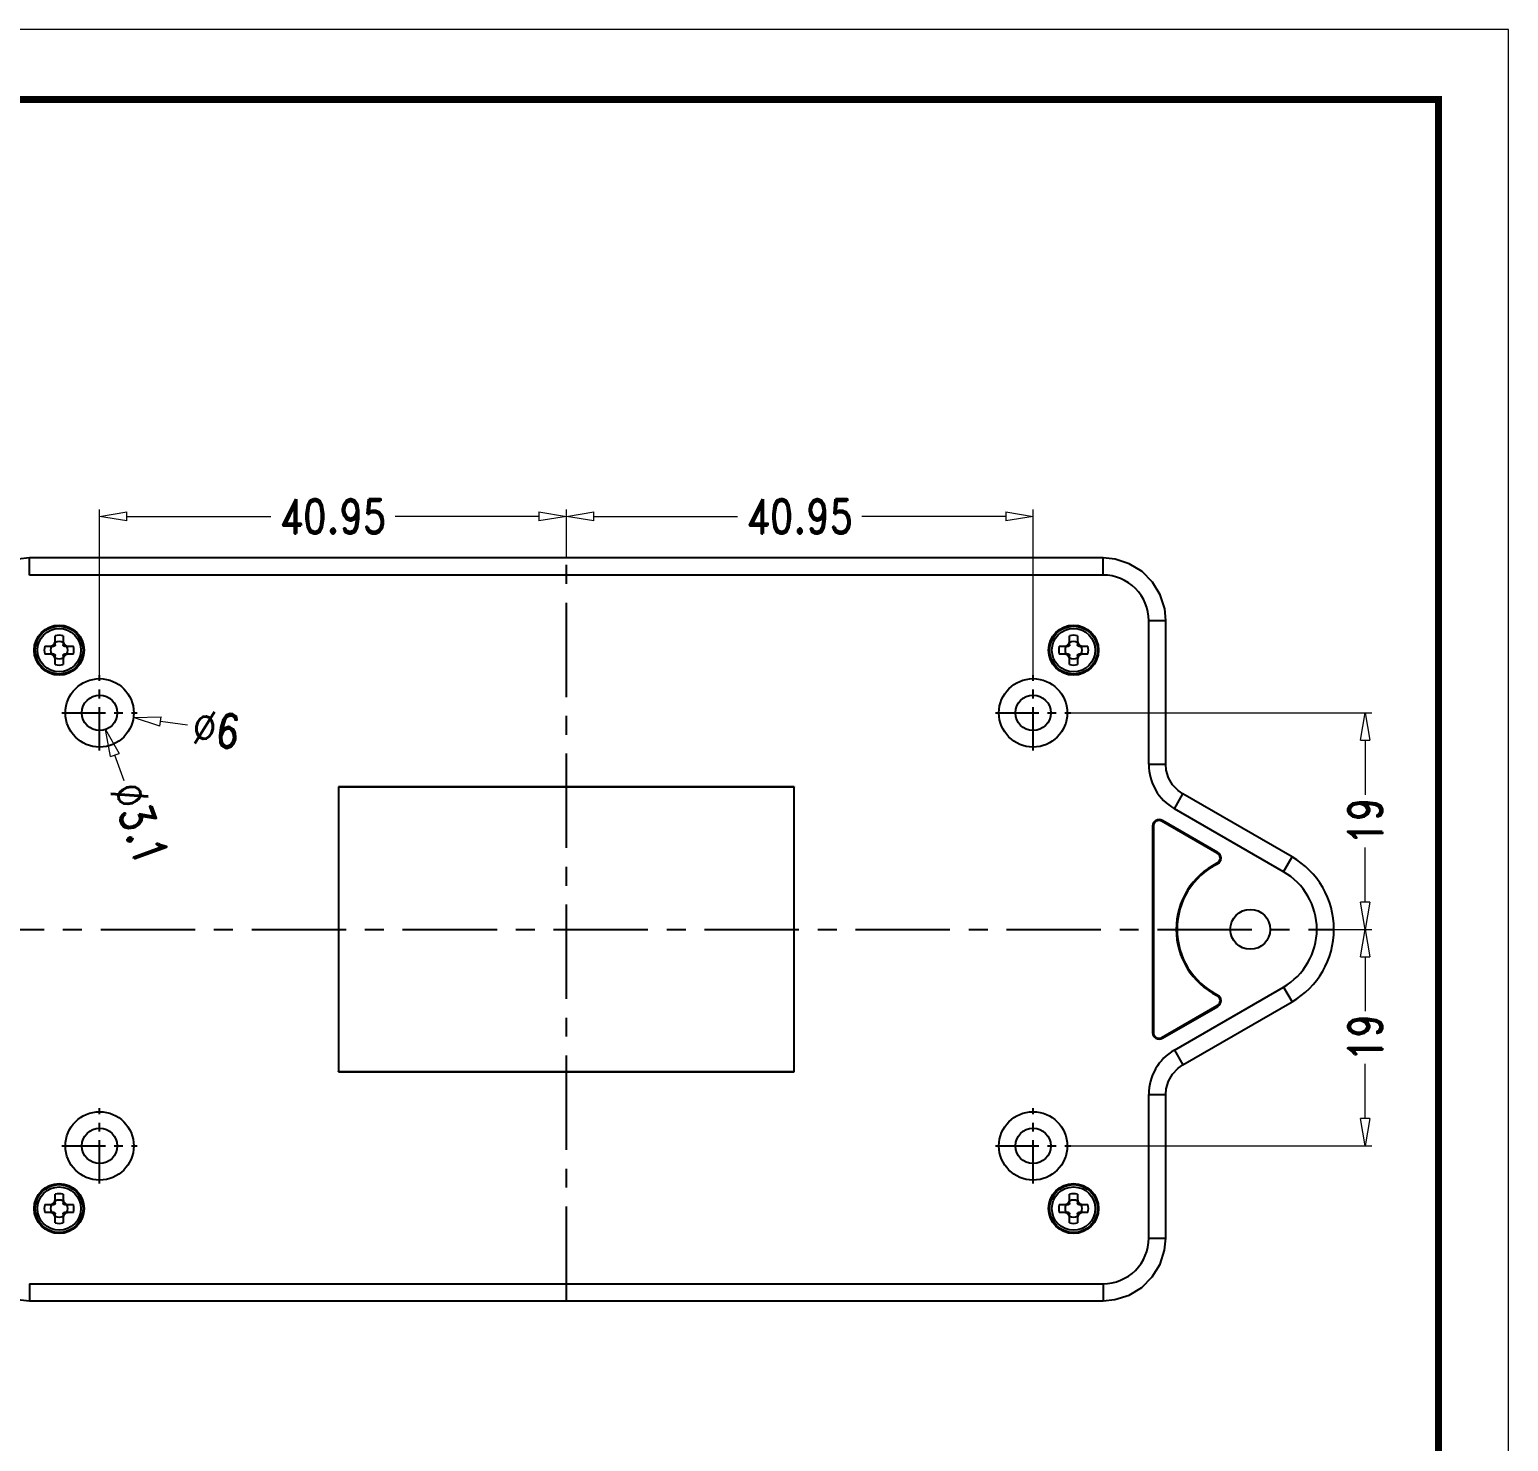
# Model space of a CAD drawing. Header units: millimetres. Extents: x 2271 to 2628, y -147 to 100.
# Drawn here: x 2498.3 to 2628, y -23.6 to 100.3 of the extents above; entities that cross this region are included whole.
import ezdxf

# ---------------------------------------------------------------- set-up
doc = ezdxf.new("R2010")
doc.units = ezdxf.units.MM
doc.linetypes.add('CENTER', pattern=[50.8, 31.75, -6.35, 6.35, -6.35])
doc.layers.add('3_ALL_AXES', color=7, linetype='Continuous')
doc.layers.add('dim', color=3, linetype='Continuous', lineweight=9)
doc.layers.add('from', color=7, linetype='Continuous', lineweight=13)
doc.styles.add('ROMAND', font='romand.shx', dxfattribs={"width": 0.8, "bigfont": 'gbcbig.shx'})
doc.dimstyles.new('YanXiu', dxfattribs={"dimtxt": 2.5, "dimasz": 2.2, "dimexe": 1, "dimexo": 0, "dimgap": 0.66, "dimtad": 0, "dimzin": 1, "dimdsep": 46, "dimtxsty": 'ROMAND', "dimblk": 'CLOSEDBLANK', "dimcen": 0, "dimclrd": 3, "dimclre": 3, "dimclrt": 7, "dimazin": 0, "dimtfac": 1, "dimtofl": 0, "dimtmove": 0, "dimatfit": 3, "dimldrblk": 'CLOSEDBLANK', "dimfxl": 0, "dimlwd": 5, "dimlwe": 5, "dimarcsym": 0})

# ---------------------------------------------------------------- blocks, each defined once
blk = doc.blocks.new('_ClosedBlank')
at = {"color": 0, "linetype": 'ByBlock', "lineweight": -2}
for p, q in [((-1, 0.167), (0, 0)), ((-1, 0.167), (-1, -0.167)), ((0, 0), (-1, -0.167))]:
    blk.add_line(p, q, dxfattribs=at)
blk = doc.blocks.new('*D19')
at = {"layer": 'Defpoints', "color": 0}
for p in [(2545.39, 57.58), (2545.39, 53.93), (2504.44, 43.64)]:
    blk.add_point(p, dxfattribs=at)
at = {"layer": 'dim', "color": 3, "lineweight": 5}
for p, q in [((2504.44, 43.64), (2504.44, 58.18)), ((2506.84, 57.58), (2519.46, 57.58)), ((2542.99, 57.58), (2530.37, 57.58)), ((2545.39, 53.93), (2545.39, 58.18))]:
    blk.add_line(p, q, dxfattribs=at)
at = {"layer": 'dim', "color": 3, "lineweight": 5, "xscale": 2.4, "yscale": 2.4, "zscale": 2.4, "rotation": 180}
blk.add_blockref('_ClosedBlank', (2504.44, 57.58), dxfattribs=at)
at = {"layer": 'dim', "color": 3, "lineweight": 5, "xscale": 2.4, "yscale": 2.4, "zscale": 2.4}
blk.add_blockref('_ClosedBlank', (2545.39, 57.58), dxfattribs=at)
at = {"layer": 'dim', "color": 7, "insert": (2524.92, 57.58), "char_height": 3, "attachment_point": 5, "style": 'ROMAND'}
blk.add_mtext('40.95', dxfattribs=at)
blk = doc.blocks.new('*D20')
at = {"layer": 'Defpoints', "color": 0}
for p in [(2586.34, 57.58), (2545.39, 53.93), (2586.34, 43.64)]:
    blk.add_point(p, dxfattribs=at)
at = {"layer": 'dim', "color": 3, "lineweight": 5}
for p, q in [((2545.39, 53.93), (2545.39, 58.18)), ((2547.79, 57.58), (2560.41, 57.58)), ((2583.94, 57.58), (2571.32, 57.58)), ((2586.34, 43.64), (2586.34, 58.18))]:
    blk.add_line(p, q, dxfattribs=at)
at = {"layer": 'dim', "color": 3, "lineweight": 5, "xscale": 2.4, "yscale": 2.4, "zscale": 2.4, "rotation": 180}
blk.add_blockref('_ClosedBlank', (2545.39, 57.58), dxfattribs=at)
at = {"layer": 'dim', "color": 3, "lineweight": 5, "xscale": 2.4, "yscale": 2.4, "zscale": 2.4}
blk.add_blockref('_ClosedBlank', (2586.34, 57.58), dxfattribs=at)
at = {"layer": 'dim', "color": 7, "insert": (2565.87, 57.58), "char_height": 3, "attachment_point": 5, "style": 'ROMAND'}
blk.add_mtext('40.95', dxfattribs=at)
blk = doc.blocks.new('*D21')
at = {"layer": 'Defpoints', "color": 0}
for p in [(2589.64, 40.34), (2615.47, 40.34), (2612.73, 21.34)]:
    blk.add_point(p, dxfattribs=at)
at = {"layer": 'dim', "color": 3, "lineweight": 5}
for p, q in [((2589.64, 40.34), (2616.07, 40.34)), ((2615.47, 37.94), (2615.47, 33.16)), ((2615.47, 23.74), (2615.47, 28.53)), ((2612.73, 21.34), (2616.07, 21.34))]:
    blk.add_line(p, q, dxfattribs=at)
at = {"layer": 'dim', "color": 3, "lineweight": 5, "xscale": 2.4, "yscale": 2.4, "zscale": 2.4}
for p, rotation in [((2615.47, 40.34), 90), ((2615.47, 21.34), 270)]:
    blk.add_blockref('_ClosedBlank', p, dxfattribs=dict(at, rotation=rotation))
at = {"layer": 'dim', "color": 7, "insert": (2615.47, 30.84), "char_height": 3, "attachment_point": 5, "rotation": 90, "style": 'ROMAND'}
blk.add_mtext('19', dxfattribs=at)
blk = doc.blocks.new('*D22')
at = {"layer": 'Defpoints', "color": 0}
for p in [(2612.73, 21.34), (2589.64, 2.34), (2615.47, 2.34)]:
    blk.add_point(p, dxfattribs=at)
at = {"layer": 'dim', "color": 3, "lineweight": 5}
for p, q in [((2612.73, 21.34), (2616.07, 21.34)), ((2615.47, 18.94), (2615.47, 14.16)), ((2615.47, 4.74), (2615.47, 9.53)), ((2589.64, 2.34), (2616.07, 2.34))]:
    blk.add_line(p, q, dxfattribs=at)
at = {"layer": 'dim', "color": 3, "lineweight": 5, "xscale": 2.4, "yscale": 2.4, "zscale": 2.4}
for p, rotation in [((2615.47, 21.34), 90), ((2615.47, 2.34), 270)]:
    blk.add_blockref('_ClosedBlank', p, dxfattribs=dict(at, rotation=rotation))
at = {"layer": 'dim', "color": 7, "insert": (2615.47, 11.84), "char_height": 3, "attachment_point": 5, "rotation": 90, "style": 'ROMAND'}
blk.add_mtext('19', dxfattribs=at)
blk = doc.blocks.new('*D23')
at = {"layer": 'Defpoints', "color": 0}
for p in [(2503.91, 41.8), (2504.97, 38.89)]:
    blk.add_point(p, dxfattribs=at)
at = {"layer": 'dim', "color": 3, "lineweight": 5}
blk.add_line((2506.61, 34.37), (2505.79, 36.63), dxfattribs=at)
at = {"layer": 'dim', "color": 3, "lineweight": 5, "xscale": 2.4, "yscale": 2.4, "zscale": 2.4, "rotation": 109.9593520297739}
blk.add_blockref('_ClosedBlank', (2504.97, 38.89), dxfattribs=at)
at = {"layer": 'dim', "color": 7, "insert": (2507.96, 30.64), "char_height": 3, "attachment_point": 5, "rotation": 289.9594, "style": 'ROMAND'}
blk.add_mtext('∅3.1', dxfattribs=at)
blk = doc.blocks.new('*D24')
at = {"layer": 'Defpoints', "color": 0}
for p in [(2501.47, 40.76), (2507.41, 39.92)]:
    blk.add_point(p, dxfattribs=at)
at = {"layer": 'dim', "color": 3, "lineweight": 5}
blk.add_line((2512.16, 39.25), (2509.79, 39.59), dxfattribs=at)
at = {"layer": 'dim', "color": 3, "lineweight": 5, "xscale": 2.4, "yscale": 2.4, "zscale": 2.4, "rotation": 171.9573720549085}
blk.add_blockref('_ClosedBlank', (2507.41, 39.92), dxfattribs=at)
at = {"layer": 'dim', "color": 7, "insert": (2514.68, 38.9), "char_height": 3, "attachment_point": 5, "rotation": 351.9574, "style": 'ROMAND'}
blk.add_mtext('∅6', dxfattribs=at)

msp = doc.modelspace()

# ---------------------------------------------------------------- linework, layer by layer
at = {"color": 7, "linetype": 'Continuous'}
for p, q in [((2592.484, 53.933), (2498.299, 53.933)), ((2498.299, 52.433), (2498.299, 53.933)), ((2592.484, 52.433), (2592.484, 53.933)), ((2592.484, 52.433), (2498.299, 52.433)), ((2596.482, 35.828), (2596.482, 48.435)), ((2596.482, 48.435), (2597.982, 48.435)), ((2597.982, 35.828), (2597.982, 48.435)), ((2500.541, 46.301), (2500.541, 47.099)), ((2501.241, 47.099), (2501.241, 46.301)), ((2589.541, 46.301), (2589.541, 47.099)), ((2590.241, 47.099), (2590.241, 46.301)), ((2499.635, 46.192), (2500.433, 46.192)), ((2500.433, 45.492), (2499.635, 45.492)), ((2501.349, 46.192), (2502.147, 46.192)), ((2502.147, 45.492), (2501.349, 45.492)), ((2588.635, 46.192), (2589.433, 46.192)), ((2589.433, 45.492), (2588.635, 45.492)), ((2590.349, 46.192), (2591.147, 46.192)), ((2591.147, 45.492), (2590.349, 45.492)), ((2500.541, 44.586), (2500.541, 45.384)), ((2501.241, 45.384), (2501.241, 44.586)), ((2589.541, 44.586), (2589.541, 45.384)), ((2590.241, 45.384), (2590.241, 44.586)), ((2596.482, 35.828), (2597.982, 35.828)), ((2565.391, 33.842), (2525.391, 33.842)), ((2525.391, 33.842), (2525.407, 33.826)), ((2525.391, 33.842), (2525.391, 8.842)), ((2565.375, 33.826), (2525.407, 33.826)), ((2525.407, 33.826), (2525.407, 8.858)), ((2565.391, 33.842), (2565.375, 33.826)), ((2565.375, 8.858), (2565.375, 33.826)), ((2565.391, 8.842), (2565.391, 33.842)), ((2598.731, 31.932), (2599.481, 33.231)), ((2609.062, 27.7), (2599.481, 33.231)), ((2608.312, 26.401), (2598.731, 31.932)), ((2596.81, 30.396), (2596.81, 12.288)), ((2596.81, 30.396), (2596.891, 30.396)), ((2596.891, 30.396), (2596.891, 12.288)), ((2597.681, 30.899), (2597.641, 30.829)), ((2602.494, 28.028), (2597.641, 30.829)), ((2602.534, 28.098), (2597.681, 30.899)), ((2602.534, 28.098), (2602.494, 28.028)), ((2608.312, 26.401), (2609.062, 27.7)), ((2602.505, 27.076), (2602.468, 27.148)), ((2598.731, 10.752), (2608.312, 16.284)), ((2602.505, 15.608), (2602.468, 15.536)), ((2608.312, 16.284), (2609.062, 14.985)), ((2597.641, 11.855), (2602.494, 14.657)), ((2597.681, 11.785), (2602.534, 14.587)), ((2599.481, 9.453), (2609.062, 14.985)), ((2602.534, 14.587), (2602.494, 14.657)), ((2596.81, 12.288), (2596.891, 12.288)), ((2597.681, 11.785), (2597.641, 11.855)), ((2598.731, 10.752), (2599.481, 9.453)), ((2525.391, 8.842), (2525.407, 8.858)), ((2525.391, 8.842), (2565.391, 8.842)), ((2525.407, 8.858), (2565.375, 8.858)), ((2565.391, 8.842), (2565.375, 8.858)), ((2596.482, -5.75), (2596.482, 6.857)), ((2596.482, 6.857), (2597.982, 6.857)), ((2597.982, -5.75), (2597.982, 6.857)), ((2500.541, -2.699), (2500.541, -1.901)), ((2501.241, -1.901), (2501.241, -2.699)), ((2589.541, -2.699), (2589.541, -1.901)), ((2590.241, -1.901), (2590.241, -2.699)), ((2499.635, -2.808), (2500.433, -2.808)), ((2500.433, -3.508), (2499.635, -3.508)), ((2500.541, -4.414), (2500.541, -3.616)), ((2501.241, -3.616), (2501.241, -4.414)), ((2501.349, -2.808), (2502.147, -2.808)), ((2502.147, -3.508), (2501.349, -3.508)), ((2588.635, -2.808), (2589.433, -2.808)), ((2589.433, -3.508), (2588.635, -3.508)), ((2589.541, -4.414), (2589.541, -3.616)), ((2590.241, -3.616), (2590.241, -4.414)), ((2590.349, -2.808), (2591.147, -2.808)), ((2591.147, -3.508), (2590.349, -3.508)), ((2596.482, -5.75), (2597.982, -5.75)), ((2498.299, -9.749), (2592.484, -9.749)), ((2498.299, -9.749), (2498.299, -11.249)), ((2592.484, -9.749), (2592.484, -11.249)), ((2498.299, -11.249), (2592.484, -11.249))]:
    msp.add_line(p, q, dxfattribs=at)
at = {"color": 1, "linetype": 'CENTER', "ltscale": 0.260729}
for p, q in [((2545.391, -11.249), (2545.391, 53.933)), ((2478.05, 21.342), (2612.732, 21.342))]:
    msp.add_line(p, q, dxfattribs=at)
at = {"color": 1, "linetype": 'CENTER', "ltscale": 0.12}
for p, q in [((2504.441, 37.042), (2504.441, 43.642)), ((2586.341, 37.042), (2586.341, 43.642)), ((2501.141, 40.342), (2507.741, 40.342)), ((2583.041, 40.342), (2589.641, 40.342)), ((2504.441, -0.958), (2504.441, 5.642)), ((2586.341, -0.958), (2586.341, 5.642)), ((2501.141, 2.342), (2507.741, 2.342)), ((2583.041, 2.342), (2589.641, 2.342))]:
    msp.add_line(p, q, dxfattribs=at)
at = {"color": 7, "linetype": 'Continuous'}
for points in [[(2498.299, 53.933), (2497.265, 53.835), (2496.025, 53.441), (2494.91, 52.765), (2493.985, 51.845), (2493.303, 50.732), (2492.902, 49.492), (2492.8, 48.435)], [(2597.982, 48.435), (2597.884, 49.468), (2597.49, 50.708), (2596.814, 51.823), (2595.894, 52.748), (2594.781, 53.43), (2593.541, 53.831), (2592.484, 53.933)], [(2599.481, 33.231), (2599.072, 33.515), (2598.583, 34.027), (2598.228, 34.638), (2598.026, 35.316), (2597.982, 35.828)], [(2597.982, 6.857), (2598.023, 7.351), (2598.221, 8.029), (2598.572, 8.643), (2599.058, 9.158), (2599.481, 9.453)], [(2492.8, -5.75), (2492.898, -6.784), (2493.292, -8.024), (2493.968, -9.139), (2494.888, -10.064), (2496.001, -10.746), (2497.241, -11.146), (2498.299, -11.249)], [(2592.484, -11.249), (2593.517, -11.151), (2594.757, -10.757), (2595.872, -10.081), (2596.797, -9.16), (2597.479, -8.048), (2597.88, -6.808), (2597.982, -5.75)]]:
    msp.add_lwpolyline(points, dxfattribs=at)
for centre, radius in [((2500.891, 45.842), 2.196), ((2589.891, 45.842), 2.196), ((2500.891, 45.842), 2.1), ((2589.891, 45.842), 2.1), ((2605.391, 21.342), 1.75), ((2500.891, -3.158), 2.196), ((2500.891, -3.158), 2.1), ((2589.891, -3.158), 2.196), ((2589.891, -3.158), 2.1)]:
    msp.add_circle(centre, radius, dxfattribs=at)
at = {"color": 6}
for centre, radius in [((2504.441, 40.342), 3), ((2586.341, 40.342), 3), ((2504.441, 40.342), 1.55), ((2586.341, 40.342), 1.55), ((2504.441, 2.342), 3), ((2586.341, 2.342), 3), ((2504.441, 2.342), 1.55), ((2586.341, 2.342), 1.55)]:
    msp.add_circle(centre, radius, dxfattribs=at)
at = {"color": 7, "linetype": 'Continuous'}
for centre, radius, start, end in [((2592.484, 48.435), 3.998, 359.99233, 90.00767), ((2500.891, 45.842), 1.304, 74.43434, 105.56566), ((2589.891, 45.842), 1.304, 74.43434, 105.56566), ((2500.891, 45.842), 1.304, 164.43434, 195.56566), ((2500.891, 45.842), 0.75, 152.18186, 207.81814), ((2500.891, 45.842), 0.75, 62.18186, 117.81814), ((2500.891, 45.842), 0.75, 332.18186, 27.81814), ((2500.891, 45.842), 1.304, 344.43434, 15.56566), ((2589.891, 45.842), 1.304, 164.43434, 195.56566), ((2589.891, 45.842), 0.75, 152.18186, 207.81814), ((2589.891, 45.842), 0.75, 62.18186, 117.81814), ((2589.891, 45.842), 0.75, 332.18186, 27.81814), ((2589.891, 45.842), 1.304, 344.43434, 15.56566), ((2500.891, 45.842), 0.75, 242.18186, 297.81814), ((2500.891, 45.842), 1.304, 254.43434, 285.56566), ((2589.891, 45.842), 0.75, 242.18186, 297.81814), ((2589.891, 45.842), 1.304, 254.43434, 285.56566), ((2600.98, 35.828), 4.498, 179.99845, 240.00166), ((2597.391, 30.396), 0.581, 60, 180), ((2597.391, 30.396), 0.5, 60, 180), ((2602.244, 27.595), 0.5, 296.71981, 60), ((2602.244, 27.595), 0.581, 296.71981, 60), ((2605.391, 21.342), 7.341, 300, 60), ((2605.391, 21.342), 6.5, 116.71981, 243.28019), ((2605.391, 21.342), 6.419, 116.71981, 243.28019), ((2605.391, 21.342), 5.841, 300, 60), ((2602.244, 15.09), 0.581, 300, 63.28019), ((2602.244, 15.09), 0.5, 300, 63.28019), ((2597.391, 12.288), 0.581, 180, 300), ((2597.391, 12.288), 0.5, 180, 300), ((2600.981, 6.857), 4.498, 119.99933, 180.00056), ((2500.891, -3.158), 1.304, 74.43434, 105.56566), ((2500.891, -3.158), 0.75, 62.18186, 117.81814), ((2589.891, -3.158), 1.304, 74.43434, 105.56566), ((2589.891, -3.158), 0.75, 62.18186, 117.81814), ((2500.891, -3.158), 1.304, 164.43434, 195.56566), ((2500.891, -3.158), 0.75, 152.18186, 207.81814), ((2500.891, -3.158), 0.75, 242.18186, 297.81814), ((2500.891, -3.158), 0.75, 332.18186, 27.81814), ((2500.891, -3.158), 1.304, 344.43434, 15.56566), ((2589.891, -3.158), 1.304, 164.43434, 195.56566), ((2589.891, -3.158), 0.75, 152.18186, 207.81814), ((2589.891, -3.158), 0.75, 242.18186, 297.81814), ((2589.891, -3.158), 0.75, 332.18186, 27.81814), ((2589.891, -3.158), 1.304, 344.43434, 15.56566), ((2500.891, -3.158), 1.304, 254.43434, 285.56566), ((2589.891, -3.158), 1.304, 254.43434, 285.56566), ((2592.484, -5.751), 3.998, 269.99233, 0.00767)]:
    msp.add_arc(centre, radius, start, end, dxfattribs=at)
for points, start_tangent, end_tangent in [([(2500.065, 46.192), (2500.135, 46.197), (2500.205, 46.214), (2500.27, 46.239), (2500.326, 46.271), (2500.378, 46.311), (2500.426, 46.359), (2500.465, 46.412), (2500.497, 46.47), (2500.521, 46.533), (2500.536, 46.6), (2500.541, 46.668)], (1, 0), (0, 1)), ([(2500.541, 45.016), (2500.536, 45.085), (2500.521, 45.151), (2500.497, 45.213), (2500.466, 45.271), (2500.427, 45.324), (2500.38, 45.372), (2500.327, 45.412), (2500.272, 45.444), (2500.21, 45.469), (2500.138, 45.486), (2500.065, 45.492)], (0, 1), (-1, 0)), ([(2500.541, 46.301), (2500.538, 46.27), (2500.528, 46.244), (2500.511, 46.222), (2500.489, 46.206), (2500.463, 46.196), (2500.433, 46.192)], (0, -1), (-1, 0)), ([(2500.433, 45.492), (2500.463, 45.489), (2500.489, 45.479), (2500.511, 45.462), (2500.528, 45.441), (2500.538, 45.414), (2500.541, 45.384)], (1, 0), (0, -1)), ([(2501.241, 46.668), (2501.246, 46.599), (2501.261, 46.533), (2501.285, 46.471), (2501.316, 46.413), (2501.355, 46.36), (2501.402, 46.312), (2501.455, 46.272), (2501.51, 46.241), (2501.572, 46.215), (2501.644, 46.198), (2501.717, 46.192)], (0, -1), (1, 0)), ([(2501.349, 46.192), (2501.319, 46.196), (2501.293, 46.206), (2501.271, 46.222), (2501.254, 46.244), (2501.244, 46.27), (2501.241, 46.301)], (-1, 0), (0, 1)), ([(2501.717, 45.492), (2501.647, 45.487), (2501.577, 45.47), (2501.512, 45.445), (2501.456, 45.413), (2501.404, 45.373), (2501.356, 45.325), (2501.317, 45.272), (2501.285, 45.214), (2501.261, 45.151), (2501.246, 45.084), (2501.241, 45.016)], (-1, 0), (0, -1)), ([(2501.241, 45.384), (2501.244, 45.414), (2501.254, 45.441), (2501.271, 45.462), (2501.293, 45.479), (2501.319, 45.489), (2501.349, 45.492)], (0, 1), (1, 0)), ([(2589.065, 46.192), (2589.135, 46.197), (2589.205, 46.214), (2589.27, 46.239), (2589.326, 46.271), (2589.378, 46.311), (2589.426, 46.359), (2589.465, 46.412), (2589.497, 46.47), (2589.521, 46.533), (2589.536, 46.6), (2589.541, 46.668)], (1, 0), (0, 1)), ([(2589.541, 45.016), (2589.536, 45.085), (2589.521, 45.151), (2589.497, 45.213), (2589.466, 45.271), (2589.427, 45.324), (2589.38, 45.372), (2589.327, 45.412), (2589.272, 45.444), (2589.21, 45.469), (2589.138, 45.486), (2589.065, 45.492)], (0, 1), (-1, 0)), ([(2589.541, 46.301), (2589.538, 46.27), (2589.528, 46.244), (2589.511, 46.222), (2589.489, 46.206), (2589.463, 46.196), (2589.433, 46.192)], (0, -1), (-1, 0)), ([(2589.433, 45.492), (2589.463, 45.489), (2589.489, 45.479), (2589.511, 45.462), (2589.528, 45.441), (2589.538, 45.414), (2589.541, 45.384)], (1, 0), (0, -1)), ([(2590.241, 46.668), (2590.246, 46.599), (2590.261, 46.533), (2590.285, 46.471), (2590.316, 46.413), (2590.355, 46.36), (2590.402, 46.312), (2590.455, 46.272), (2590.51, 46.241), (2590.572, 46.215), (2590.644, 46.198), (2590.717, 46.192)], (0, -1), (1, 0)), ([(2590.349, 46.192), (2590.319, 46.196), (2590.293, 46.206), (2590.271, 46.222), (2590.254, 46.244), (2590.244, 46.27), (2590.241, 46.301)], (-1, 0), (0, 1)), ([(2590.717, 45.492), (2590.647, 45.487), (2590.577, 45.47), (2590.512, 45.445), (2590.456, 45.413), (2590.404, 45.373), (2590.356, 45.325), (2590.317, 45.272), (2590.285, 45.214), (2590.261, 45.151), (2590.246, 45.084), (2590.241, 45.016)], (-1, 0), (0, -1)), ([(2590.241, 45.384), (2590.244, 45.414), (2590.254, 45.441), (2590.271, 45.462), (2590.293, 45.479), (2590.319, 45.489), (2590.349, 45.492)], (0, 1), (1, 0)), ([(2500.065, -2.808), (2500.135, -2.803), (2500.205, -2.786), (2500.27, -2.761), (2500.326, -2.729), (2500.378, -2.689), (2500.426, -2.641), (2500.465, -2.588), (2500.497, -2.53), (2500.521, -2.467), (2500.536, -2.4), (2500.541, -2.332)], (1, 0), (0, 1)), ([(2501.241, -2.332), (2501.246, -2.401), (2501.261, -2.467), (2501.285, -2.529), (2501.316, -2.587), (2501.355, -2.64), (2501.402, -2.688), (2501.455, -2.728), (2501.51, -2.759), (2501.572, -2.785), (2501.644, -2.802), (2501.717, -2.808)], (0, -1), (1, 0)), ([(2589.065, -2.808), (2589.135, -2.803), (2589.205, -2.786), (2589.27, -2.761), (2589.326, -2.729), (2589.378, -2.689), (2589.426, -2.641), (2589.465, -2.588), (2589.497, -2.53), (2589.521, -2.467), (2589.536, -2.4), (2589.541, -2.332)], (1, 0), (0, 1)), ([(2590.241, -2.332), (2590.246, -2.401), (2590.261, -2.467), (2590.285, -2.529), (2590.316, -2.587), (2590.355, -2.64), (2590.402, -2.688), (2590.455, -2.728), (2590.51, -2.759), (2590.572, -2.785), (2590.644, -2.802), (2590.717, -2.808)], (0, -1), (1, 0)), ([(2500.541, -3.984), (2500.536, -3.915), (2500.521, -3.849), (2500.497, -3.787), (2500.466, -3.729), (2500.427, -3.676), (2500.38, -3.628), (2500.327, -3.588), (2500.272, -3.556), (2500.21, -3.531), (2500.138, -3.514), (2500.065, -3.508)], (0, 1), (-1, 0)), ([(2500.541, -2.699), (2500.538, -2.73), (2500.528, -2.756), (2500.511, -2.778), (2500.489, -2.794), (2500.463, -2.804), (2500.433, -2.808)], (0, -1), (-1, 0)), ([(2500.433, -3.508), (2500.463, -3.511), (2500.489, -3.521), (2500.511, -3.538), (2500.528, -3.559), (2500.538, -3.586), (2500.541, -3.616)], (1, 0), (0, -1)), ([(2501.349, -2.808), (2501.319, -2.804), (2501.293, -2.794), (2501.271, -2.778), (2501.254, -2.756), (2501.244, -2.73), (2501.241, -2.699)], (-1, 0), (0, 1)), ([(2501.717, -3.508), (2501.647, -3.513), (2501.577, -3.53), (2501.512, -3.555), (2501.456, -3.587), (2501.404, -3.627), (2501.356, -3.675), (2501.317, -3.728), (2501.285, -3.786), (2501.261, -3.849), (2501.246, -3.916), (2501.241, -3.984)], (-1, 0), (0, -1)), ([(2501.241, -3.616), (2501.244, -3.586), (2501.254, -3.559), (2501.271, -3.538), (2501.293, -3.521), (2501.319, -3.511), (2501.349, -3.508)], (0, 1), (1, 0)), ([(2589.541, -3.984), (2589.536, -3.915), (2589.521, -3.849), (2589.497, -3.787), (2589.466, -3.729), (2589.427, -3.676), (2589.38, -3.628), (2589.327, -3.588), (2589.272, -3.556), (2589.21, -3.531), (2589.138, -3.514), (2589.065, -3.508)], (0, 1), (-1, 0)), ([(2589.541, -2.699), (2589.538, -2.73), (2589.528, -2.756), (2589.511, -2.778), (2589.489, -2.794), (2589.463, -2.804), (2589.433, -2.808)], (0, -1), (-1, 0)), ([(2589.433, -3.508), (2589.463, -3.511), (2589.489, -3.521), (2589.511, -3.538), (2589.528, -3.559), (2589.538, -3.586), (2589.541, -3.616)], (1, 0), (0, -1)), ([(2590.349, -2.808), (2590.319, -2.804), (2590.293, -2.794), (2590.271, -2.778), (2590.254, -2.756), (2590.244, -2.73), (2590.241, -2.699)], (-1, 0), (0, 1)), ([(2590.717, -3.508), (2590.647, -3.513), (2590.577, -3.53), (2590.512, -3.555), (2590.456, -3.587), (2590.404, -3.627), (2590.356, -3.675), (2590.317, -3.728), (2590.285, -3.786), (2590.261, -3.849), (2590.246, -3.916), (2590.241, -3.984)], (-1, 0), (0, -1)), ([(2590.241, -3.616), (2590.244, -3.586), (2590.254, -3.559), (2590.271, -3.538), (2590.293, -3.521), (2590.319, -3.511), (2590.349, -3.508)], (0, 1), (1, 0))]:
    msp.add_spline(points, degree=3, dxfattribs=dict(at, start_tangent=start_tangent, end_tangent=end_tangent))
at = {"layer": '3_ALL_AXES', "color": 7, "linetype": 'Continuous'}
for centre, radius in [((2500.891, 45.842), 1.901), ((2500.891, 45.842), 1.9), ((2589.891, 45.842), 1.901), ((2589.891, 45.842), 1.9), ((2500.891, -3.158), 1.901), ((2500.891, -3.158), 1.9), ((2589.891, -3.158), 1.901), ((2589.891, -3.158), 1.9)]:
    msp.add_circle(centre, radius, dxfattribs=at)
at = {"layer": 'from'}
msp.add_lwpolyline([(2271.474, -147.482), (2628.041, -147.482), (2628.041, 100.299), (2271.474, 100.299)], close=True, dxfattribs=at)
at = {"layer": 'from', "const_width": 0.615}
msp.add_lwpolyline([(2277.619, -141.337), (2277.619, 94.154), (2621.896, 94.154), (2621.896, -141.337), (2277.619, -141.337)], dxfattribs=at)

# ---------------------------------------------------------------- dimensions: what is measured, and where the dimension line sits
at = {"layer": 'dim'}
for base, p1, p2, override, picture, middle in [((2545.391, 57.582), (2504.441, 43.642), (2545.391, 53.933), {"dimtxt": 3, "dimasz": 2.4, "dimexe": 0.5997, "dimgap": 0.5997, "dimzin": 8}, '*D19', (2524.916, 57.582)), ((2586.341, 57.582), (2545.391, 53.933), (2586.341, 43.642), {"dimtxt": 3, "dimasz": 2.4, "dimexe": 0.5997, "dimgap": 0.5997, "dimzin": 8, "dimtmove": 1}, '*D20', (2565.866, 57.582))]:
    dim = msp.add_linear_dim(base=base, p1=p1, p2=p2, dimstyle='YanXiu', override=override, dxfattribs=at)
    dim.commit()
    dim.dimension.update_dxf_attribs({"geometry": picture, "text_midpoint": middle})
for p1, p2, picture, middle in [((2503.912, 41.799), (2504.97, 38.885), '*D23', (2507.964, 30.641)), ((2501.471, 40.762), (2507.412, 39.922), '*D24', (2514.682, 38.895))]:
    dim = msp.add_diameter_dim_2p(p1=p1, p2=p2, dimstyle='YanXiu', override={"dimtxt": 3, "dimasz": 2.4, "dimexe": 0.5997, "dimgap": 0.5997, "dimzin": 8}, dxfattribs=at)
    dim.commit()
    dim.dimension.update_dxf_attribs({"geometry": picture, "text_midpoint": middle})
for base, p2, override, picture, middle in [((2615.472, 40.342), (2589.641, 40.342), {"dimtxt": 3, "dimasz": 2.4, "dimexe": 0.5997, "dimgap": 0.5997, "dimzin": 8}, '*D21', (2615.472, 30.842)), ((2615.472, 2.342), (2589.641, 2.342), {"dimtxt": 3, "dimasz": 2.4, "dimexe": 0.5997, "dimgap": 0.5997, "dimzin": 8, "dimtmove": 1}, '*D22', (2615.472, 11.842))]:
    dim = msp.add_linear_dim(base=base, p1=(2612.732, 21.342), p2=p2, angle=90, dimstyle='YanXiu', override=override, dxfattribs=at)
    dim.commit()
    dim.dimension.update_dxf_attribs({"geometry": picture, "text_midpoint": middle})

doc.saveas('drawing.dxf')
